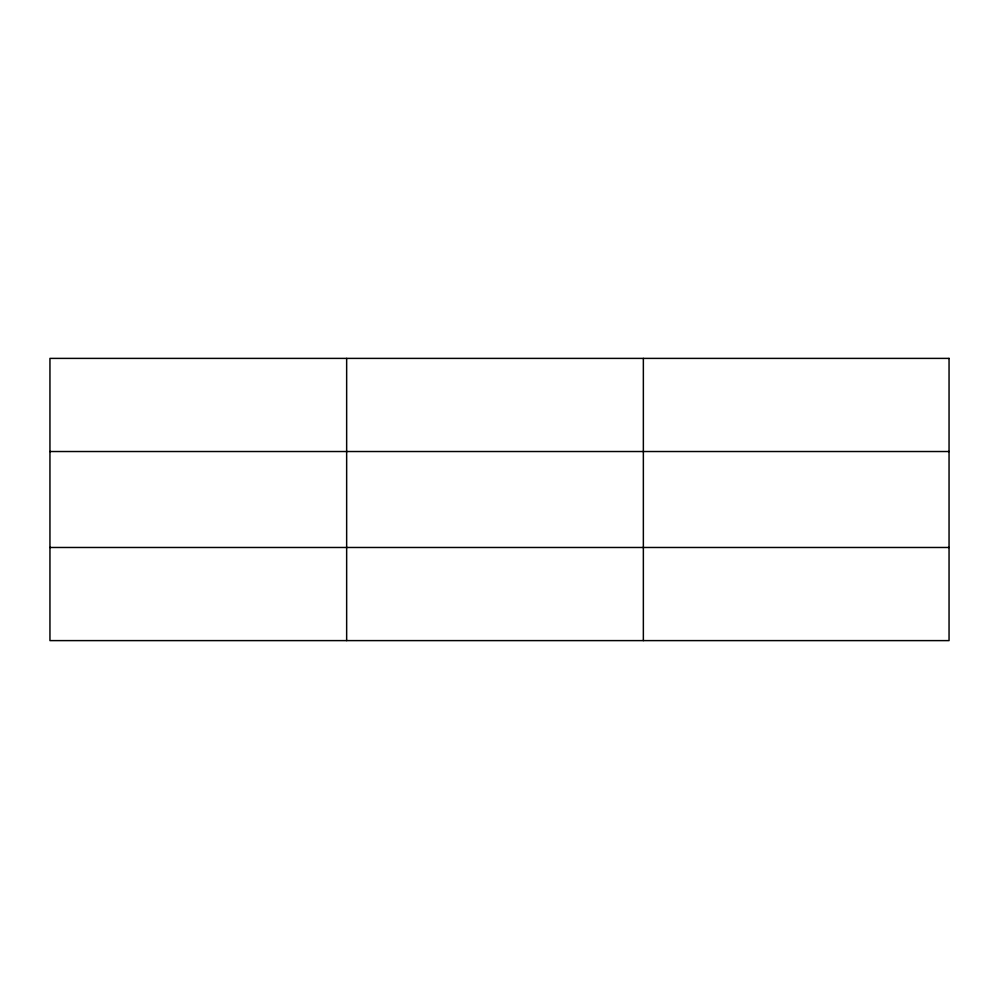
<?xml version="1.0" encoding="UTF-8"?>
<svg xmlns="http://www.w3.org/2000/svg" width="999" height="999" viewBox="0 0 999 999"><rect width="100%" height="100%" fill="white"/><g stroke="black" fill="none" stroke-linecap="round" stroke-linejoin="round"><path stroke-width="1.5" d="M346.653 358.391L346.653 640.609M643.356 358.391L643.356 640.609M49.95 451.523L949.05 451.523M49.95 547.477L949.05 547.477M949.05 358.391L949.05 640.609L49.95 640.609L49.95 358.391L949.05 358.391"/></g></svg>
